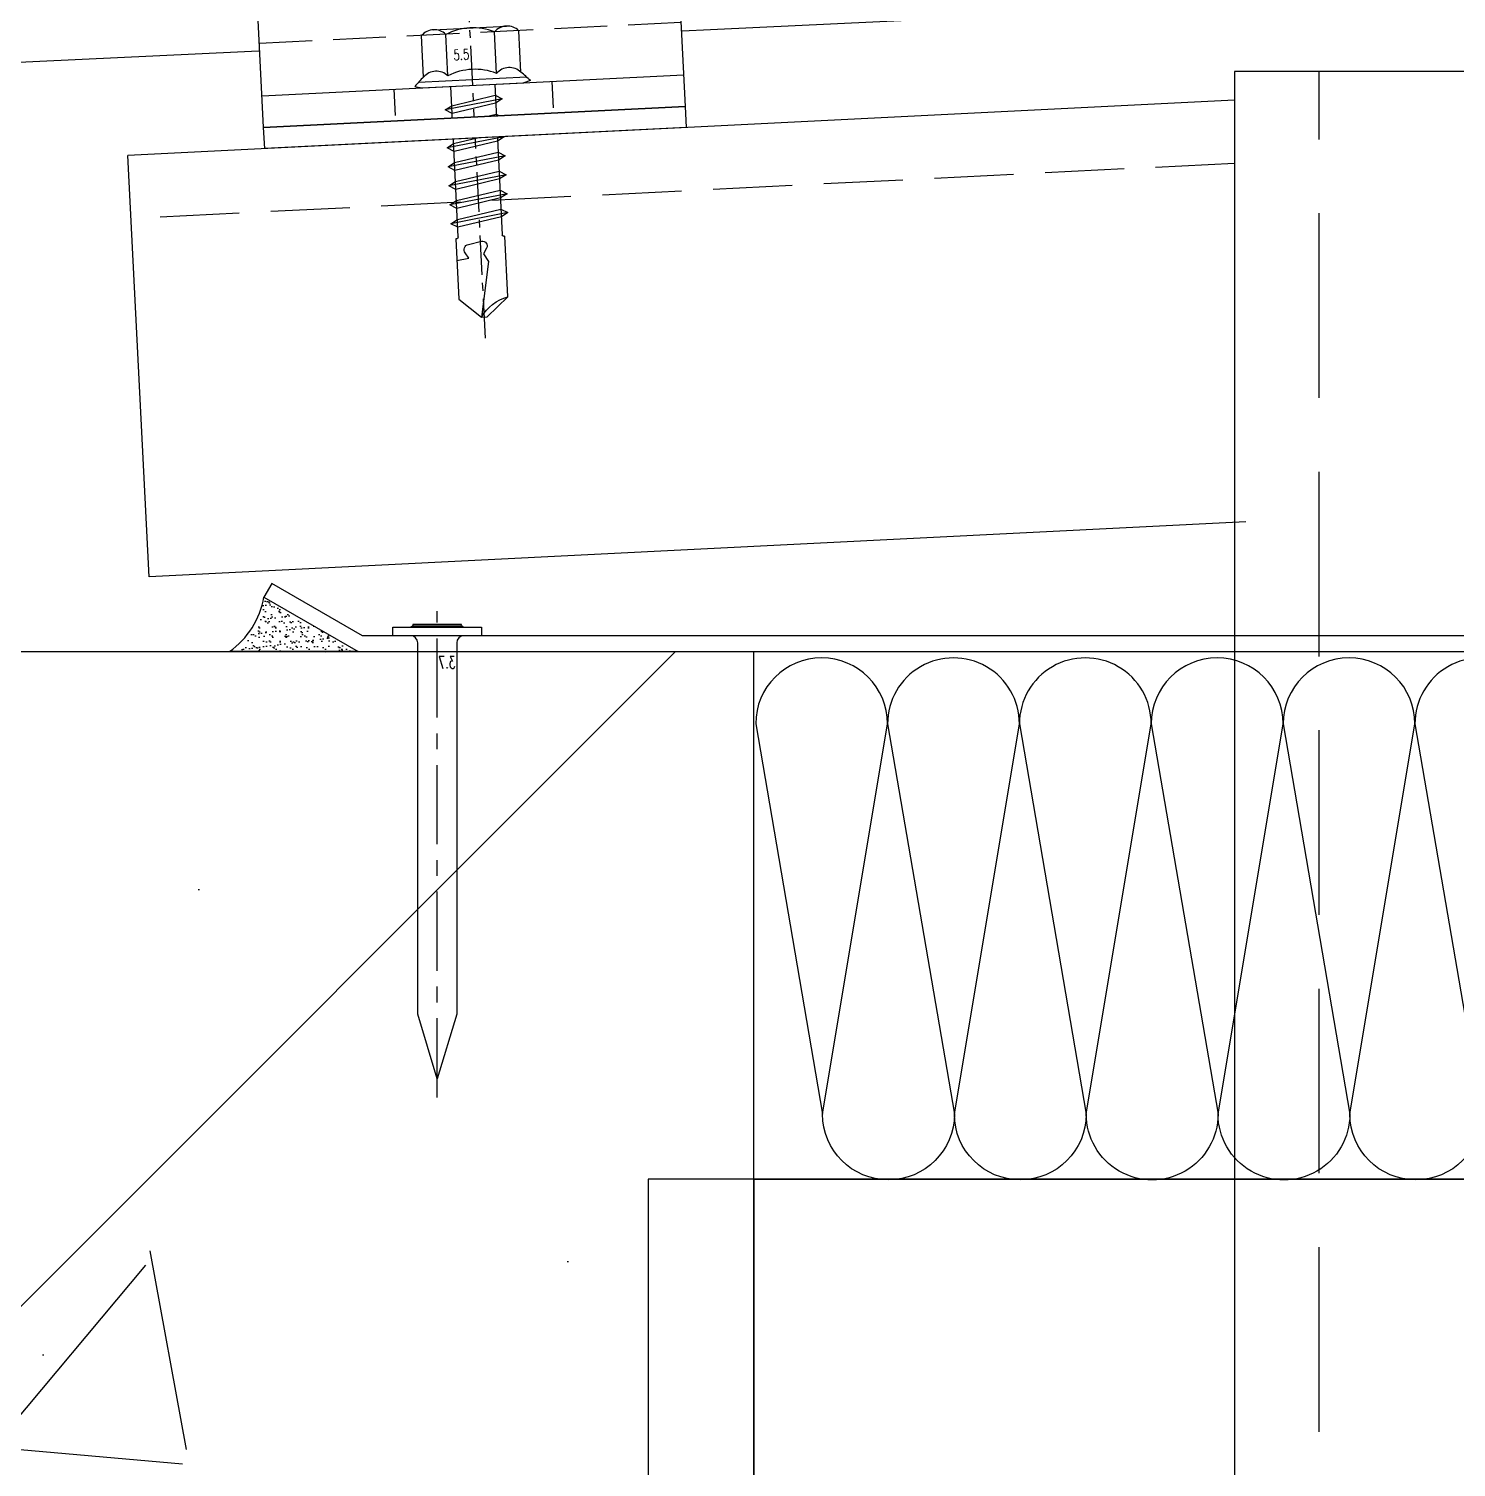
# Model space of a CAD drawing. Extents: x -160106 to 966792, y -663931 to 1550022.
# Drawn here: x -75622.2 to -75486.9, y -83391.5 to -83255.2 of the extents above; entities that cross this region are included whole.
import ezdxf
from ezdxf.enums import TextEntityAlignment as Align
from ezdxf.xclip import XClip

# ---------------------------------------------------------------- set-up
doc = ezdxf.new("R2010")
doc.units = 0
for name, pattern in [('CENTER', [2, 1.25, -0.25, 0.25, -0.25]), ('ZN-CENTER', [2, 1.25, -0.25, 0.25, -0.25]), ('ZN-DASH', [0.35, 0.25, -0.1])]:
    doc.linetypes.add(name, pattern=pattern)
for name, color, linetype in [('!ZN1-填充-8', 8, 'Continuous'), ('!ZN3-不锈钢板幕墙-7', 7, 'Continuous'), ('!ZN3-铝板幕墙-3', 3, 'Continuous'), ('!ZN4-辅助材料-1', 1, 'Continuous'), ('!ZN4-配件-11', 11, 'Continuous'), ('!ZN5-钢材投影-40', 40, 'Continuous'), ('!ZN5-铝材投影-112', 112, 'Continuous'), ('!ZN6-虚线-8', 8, 'ZN-DASH'), ('20剖面图$0$PUB_HATCH', 8, 'Continuous'), ('2钢材断面', 2, 'Continuous'), ('40钢材投影', 40, 'Continuous'), ('Fill', 8, 'Continuous'), ('S-SHAPE', 51, 'Continuous')]:
    doc.layers.add(name, color=color, linetype=linetype)
doc.styles.add('DHTEXT-1', font='ROMANS.shx', dxfattribs={"width": 0.7, "bigfont": 'CHINESE.shx'})

# ---------------------------------------------------------------- blocks, each defined once
blk = doc.blocks.new('*U1991')
at = {"ltscale": 10}
for p, q in [((-0.1698801084603474, 5.480866579516958), (1.167940990853822e-05, 4.83959058622783)), ((-1.015572715537019, 4.618802355381165), (-4.949999999997999, 4.618802355381165)), ((-0.5504878062047283, -5.115541284646254), (-0.5504878062065472, 5.115530008962667)), ((0, -4.839613541317005), (0, 4.8396139450431)), ((-5.449999999999818, -3.464101413275086), (-5.449999999999818, 3.464101817001181)), ((1.419619596213958, 2.729999885991237), (2.200602679755074, -2.730000114008757)), ((3.219619596213958, 2.729999881768008), (4.000602679755074, -2.730000118231986)), ((5.019619596213958, 2.729999877544779), (5.800602679755074, -2.730000122455214)), ((6.819619596213958, 2.729999873321551), (7.600602679755074, -2.730000126678443)), ((8.619619596213958, 2.729999869098322), (9.400602679755075, -2.730000130901672)), ((10.41961959621396, 2.729999864875094), (11.20060267975507, -2.7300001351249)), ((12.21961959621396, 2.729999860651865), (13.00060267975507, -2.730000139348129)), ((-1.015583010001137, 2.309401278621424), (-4.949999999997999, 2.309401278624835)), ((0, 2.084999581674395), (14.28830168384373, 2.085001969002848)), ((-1.015583010002956, -2.30940087489533), (-4.94999999999618, -2.30940087489874)), ((14.28834179297628, -2.085001744372565), (0, -2.084999717997933)), ((-1.015583010001137, -4.618801951655071), (-4.949999999999818, -4.618801951654161)), ((-0.1698801084603474, -5.480877855198726), (1.167940990853822e-05, -4.839601861909371))]:
    blk.add_line(p, q, dxfattribs=at)
at = {"color": 0, "linetype": 'ZN-CENTER', "ltscale": 3}
blk.add_line((23.99999999999994, 2.188255855140087e-07), (-7.276562432845615, -1.533137051807418e-07), dxfattribs=at)
at = {"ltscale": 10}
for points in [[(1.828211756127738, -2.085000114008789), (1.047228672586622, 2.084999885991241), (1.419619596213901, 2.729999885991095), (1.792010519841123, 2.084999885991241), (2.57299360338241, -2.085000114008761), (2.200602679755074, -2.730000114008771)], [(3.628211756127738, -2.085000118232018), (2.847228672586622, 2.084999881768012), (3.219619596213901, 2.729999881767866), (3.592010519841123, 2.084999881768012), (4.37299360338241, -2.085000118231989), (4.000602679755074, -2.730000118232)], [(5.428211756127738, -2.085000122455247), (4.647228672586622, 2.084999877544783), (5.019619596213901, 2.729999877544637), (5.392010519841123, 2.084999877544783), (6.17299360338241, -2.085000122455218), (5.800602679755074, -2.730000122455229)], [(7.228211756127738, -2.085000126678475), (6.447228672586622, 2.084999873321555), (6.819619596213901, 2.729999873321409), (7.192010519841123, 2.084999873321555), (7.97299360338241, -2.085000126678447), (7.600602679755074, -2.730000126678457)], [(9.028211756127739, -2.085000130901704), (8.247228672586623, 2.084999869098326), (8.619619596213902, 2.72999986909818), (8.992010519841124, 2.084999869098326), (9.77299360338241, -2.085000130901676), (9.400602679755075, -2.730000130901686)], [(10.82821175612774, -2.085000135124933), (10.04722867258662, 2.084999864875098), (10.4196195962139, 2.729999864874951), (10.79201051984112, 2.084999864875098), (11.57299360338241, -2.085000135124904), (11.20060267975507, -2.730000135124914)], [(12.62821175612774, -2.085000139348161), (11.84722867258662, 2.084999860651869), (12.2196195962139, 2.729999860651723), (12.59201051984112, 2.084999860651869), (13.37299360338241, -2.085000139348133), (13.00060267975507, -2.730000139348143)]]:
    blk.add_lwpolyline(points, close=True, dxfattribs=at)
for points in [[(14.28755614132959, -2.084999790480305, -0.414213562373095), (14.44551068678416, -2.242954335934877), (14.44551068678416, -2.321931608662732), (20.17706341883141, -2.321931608662732), (21.99999672497771, -0.2620664843346907), (21.99999672497771, 0.2620669033741529), (20.1770634188305, 2.321932027703048), (14.44551068678416, 2.321932027703616), (14.44551068678416, 2.242954754974284, -0.414213562373095), (14.28755614132959, 2.085000209519654)], [(16.51287844574838, -2.321931608662732), (16.35611659158181, -1.195959136936376), (15.82661205339483, -1.523970797760166, -0.5304615897786895), (15.03442566961419, -1.169417307181045), (14.81075563571315, 0.0990784896746442, -0.6513157956771675), (15.47433833661651, 0.5440859063701903), (16.0012324895205, 0.2109028390927443), (16.76803563861736, 0.6608451827776259), (21.99999672497771, -0.2620664843346907, -0.2012259957209903), (20.1770634188305, 2.321932027703048)]]:
    blk.add_lwpolyline(points, format="xyb", dxfattribs=at)
for centre, radius, start, end in [((7.477939400387186, -2.867559875829768), 11.3218976996017, 132.4921501626091, 138.6063620026382), ((-3.866666666665878, 3.464101817001181), 1.583333333333237, 133.1735511071865, 226.8264488928781), ((0.06775032333098352, 3.464101817001181), 1.583333333333237, 133.1735511071865, 226.8264488928781), ((0.1333333333341216, 2.018612281773358e-07), 5.583333333333248, 155.5673023206315, 204.4326976793683), ((4.067750323330984, 2.018612281773358e-07), 5.583333333333248, 155.5673023206315, 204.4326976793683), ((-3.866666666665878, -3.464101413275086), 1.583333333333237, 133.1735511071865, 226.8264488927399), ((0.06775032333098352, -3.464101413275086), 1.583333333333237, 133.1735511071865, 226.8264488927399), ((7.477939400387186, 2.867548600148227), 11.3218976996017, 221.3935592101043, 227.5078498373909)]:
    blk.add_arc(centre, radius, start, end, dxfattribs=at)
at = {"layer": 'Defpoints', "color": 0, "ltscale": 10, "style": 'DHTEXT-1', "width": 0.7}
blk.add_text('5.5', height=1, rotation=90, dxfattribs=at).set_placement((-2.461643067588102, -0.9299515093815011), align=Align.CENTER)
blk = doc.blocks.new('*U2070')
at = {"color": 0, "linetype": 'CENTER', "ltscale": 3}
for p, q in [((0, 4.884922855083778), (0, -4.884922855083708)), ((4.884922855083761, 5.329070518200751e-14), (-4.884922855083761, 5.329070518200751e-14))]:
    blk.add_line(p, q, dxfattribs=at)
at = {"linetype": 'ByBlock', "ltscale": 10}
for radius in [4.199999809265137, 2, 1.225000023841858]:
    blk.add_circle((0, 5.329070518200751e-14), radius, dxfattribs=at)
blk = doc.blocks.new('*U2372')
at = {"layer": '!ZN1-填充-8'}
h = blk.add_hatch(dxfattribs=at)
h.set_pattern_fill('NET3', color=256, scale=0.75, angle=180, style=0)
h.set_pattern_definition([(180, (-1731.7059275028, 294.7401969027198), (-2.916190190469635e-16, -2.38125), []), (240, (-1731.7059275028, 294.7401969027198), (2.062222992761694, -1.190625), []), (299.9999999999999, (-1731.7059275028, 294.7401969027198), (2.062222992761694, 1.190624999999999), [])])
h.paths.add_polyline_path([(20, 0), (-20, 0), (-20, -2), (20, -2)])
at = {"ltscale": 0.125}
blk.add_wipeout([(-20, -30.000000000020236), (20, -30.000000000020236), (19.999999999999996, -5), (-20.000000000000004, -4.999999999971351)], dxfattribs=at).dxf.layer = '!ZN6-虚线-8'
at = {"layer": '!ZN5-铝材投影-112', "ltscale": 0.25}
blk.add_line((-20, -5), (20, -5), dxfattribs=at)
at = {"layer": '!ZN5-铝材投影-112'}
blk.add_lwpolyline([(20, -2), (-20, -2), (-20, -30.00000000002228), (20, -30.00000000002228)], close=True, dxfattribs=at)
at = {"layer": '!ZN6-虚线-8', "linetype": 'ZN-DASH', "ltscale": 10}
for p, q in [((-7.5, -5), (-7.500000000007276, -2.000000000001364)), ((7.5, -5.000000000029274), (7.500000000017053, -2.000000000030639))]:
    blk.add_line(p, q, dxfattribs=at)
at = {"layer": '!ZN6-虚线-8', "color": 8, "linetype": 'ZN-DASH', "ltscale": 20}
blk.add_line((-20, -10.00004941924908), (20, -10.00004941924908), dxfattribs=at)
at = {"layer": '!ZN4-配件-11', "color": 1, "xscale": -1, "rotation": 270}
for name, p in [('*U1991', (0, -4.999999999985675)), ('*U2070', (-10, -20.00000000002228)), ('*U2070', (9.999999999976126, -20.00000000001597))]:
    blk.add_blockref(name, p, dxfattribs=at)
at = {"ltscale": 0.25}
blk.add_wipeout([(20, 7.105427357601002e-15), (20, -2.000000000001357), (-20, -2.000000000001357), (-20, 7.105427357601002e-15)], dxfattribs=at).dxf.layer = '!ZN4-辅助材料-1'
at = {"layer": '!ZN4-辅助材料-1'}
blk.add_lwpolyline([(20, 0), (-20, 0), (-20, -2), (20, -2)], close=True, dxfattribs=at)
blk = doc.blocks.new('*U2373')
at = {"linetype": 'ByBlock', "ltscale": 10}
for p, q in [((-0.7999999999997556, 4.200000000000042), (-0.7999999999997556, -4.20000000000147)), ((-1.335820343228988e-12, 4.200000000000042), (-0.7999999999997556, 4.200000000000042)), ((1.335820343228988e-12, -4.199999999999935), (-1.335820343228988e-12, 4.200000000000042)), ((-1.099999999999767, 2.281819537641123), (-1.099999999999767, -2.281819537642608)), ((-0.9499999999997897, 2.326965969312877), (-0.9499999999997897, -2.326965969314362)), ((-0.7999999999997556, -4.20000000000147), (1.335820343228988e-12, -4.199999999999935))]:
    blk.add_line(p, q, dxfattribs=at)
at = {"color": 0, "linetype": 'ZN-CENTER', "ltscale": 6}
blk.add_line((43.75691669705304, 4.925789506012574e-14), (-2.334210881697629, 5.329070518200751e-14), dxfattribs=at)
at = {"linetype": 'ByBlock', "ltscale": 10}
blk.add_lwpolyline([(0, -2.522000000000165, -0.414213562373095), (0.6719999999999402, -1.849999999999969), (35.87027027027045, -1.849999999999973), (42, 4.925789506012574e-14), (35.87027027027045, 1.850000000000072), (0.6719999999999402, 1.850000000000076, -0.414213562373095), (0, 2.521999999999476)], format="xyb", dxfattribs=at)
for centre, start, end in [((-1.117211323007012, 2.610766877386478), 272.9951230191359, 344.3665125859252), ((-1.117211323007012, -2.610766877387963), 15.63348741407401, 87.00487698086415)]:
    blk.add_arc(centre, 0.329397301089755, start, end, dxfattribs=at)
at = {"layer": 'Defpoints', "color": 0, "ltscale": 10, "style": 'DHTEXT-1', "width": 0.7}
blk.add_text('3.7', height=1.125, rotation=90, dxfattribs=at).set_placement((3.092591720855712, -0.9336714974895588), align=Align.CENTER)
blk = doc.blocks.new('A$Cec10f56f')
at = {"layer": '2钢材断面'}
for p, q in [((0, 100), (10, 100)), ((0, 100), (0, -100)), ((10, 100), (10.00000109216853, 45))]:
    blk.add_line(p, q, dxfattribs=at)
blk = doc.blocks.new('20250828132035')
at = {"layer": '!ZN1-填充-8'}
h = blk.add_hatch(dxfattribs=at)
h.set_pattern_fill('AR-SAND', color=256, scale=0.5, style=0)
h.set_pattern_definition([(37.50000000000001, (116866.8677884562, 33037.51196826017), (-0.03149667905480408, 0.9634118845065793), [0, -0.76, 0, -0.85, 0, -0.8125]), (7.499999999999999, (116866.8677884562, 33037.51196826017), (0.8848883526338636, 1.41107303261487), [0, -0.41, 0, -0.685, 0, -0.2625]), (327.5, (116866.2527884562, 33037.51196826017), (1.557070930875748, 0.002829526768482249), [0, -0.25, 0, -0.9, 0, -1.175]), (317.5, (116866.2527884562, 33037.51196826017), (1.503063302286147, 0.4388377824671246), [0, -0.125, 0, -0.59, 0, -0.675])])
edge = h.paths.add_edge_path()
edge.add_line((251.2529808962136, 14449.99999993734), (262.5000830893696, 14449.99999993735))
edge.add_line((262.5000830893696, 14449.99999993737), (253.5613680824317, 14455.16076945284))
edge.add_ellipse((243.33094840376, 14456.64013662399), major_axis=(-7.309241206491246, -7.309241206491246), ratio=0.9999999999978988, start_angle=95.03073259713369, end_angle=126.77179443822749, ccw=False)
at = {"layer": '20剖面图$0$PUB_HATCH'}
h = blk.add_hatch(dxfattribs=at)
h.set_pattern_fill('钢筋混凝土', color=256, scale=30, style=0)
h.set_pattern_definition([(45, (1654310.399681513, -568207.4520265874), (-53.03300858899107, 53.03300858899107), []), (49.99999999999999, (1654310.399681513, -568207.4520265874), (215.178054780226, -18.82564049477853), [22.5, -247.5]), (355, (1654310.399681513, -568207.4520265874), (-41.6254000839, 225.6576401100035), [18, -198]), (100.4514, (1654328.331185513, -568209.0208285875), (173.5528145142065, 206.8318626182861), [19.122057, -210.3426336]), (46.18420000000001, (1654310.399681513, -568147.4520265874), (320.1723145876933, -49.65570429870542), [33.75, -371.25]), (96.6356, (1654337.080705013, -568151.5900186873), (280.398811664611, 292.2353612701325), [28.6830864, -315.5139]), (351.1842, (1654310.399681513, -568147.4520265874), (280.3985835400882, 292.2355802775974), [27, -297]), (21, (1654340.399681513, -568162.4520265874), (179.0721156355385, -120.7856671996016), [22.5, -247.5]), (326.0000000000001, (1654340.399681513, -568162.4520265874), (72.99459957647451, 217.5450135140559), [18, -198]), (71.4514, (1654355.322351413, -568172.5175083873), (252.066788574447, 96.75914901298572), [19.122057, -210.3426336]), (37.50000000000001, (1654310.399681513, -568207.4520265874), (3.647956595187201, 99.86815614939344), [0, -195.6, 0, -201, 0, -198.75]), (7.499999999999999, (1654310.399681513, -568207.4520265874), (78.92086123264458, 118.3235135647081), [0, -114.6, 0, -191.1, 0, -75.75]), (327.5, (1654243.499681513, -568207.4520265874), (160.1467308517227, -6.766461520313927), [0, -75, 0, -234, 0, -310.5]), (317.5, (1654213.499681513, -568207.4520265874), (174.9558508027159, 30.03149469969532), [0, -97.5, 0, -155.4, 0, -220.5])])
h.paths.add_polyline_path([(100.0000152135035, 12549.99999652867), (300.0000150983687, 12549.99999652978), (300.0000150983687, 14449.99999993737), (100.0000150251435, 14449.99999993626)])
at = {"layer": '!ZN1-填充-8'}
blk.add_lwpolyline([(300.0000000966247, 14449.99999993737), (517.9999832845497, 14449.99999993737), (517.9999832845497, 14399.99999993731), (300.0000000966247, 14399.99999993731)], close=True, dxfattribs=at)
at = {"layer": '!ZN3-不锈钢板幕墙-7', "ltscale": 4}
blk.add_lwpolyline([(298.5000000966247, 14451.49999993737), (298.5000000966247, 14451.49999993737), (262.9020068780228, 14451.49999993737), (254.3113680824317, 14456.45980755851), (253.5613680824317, 14455.16076945284), (262.5000830893696, 14449.99999993737), (300.0000000966247, 14449.99999993737), (300.0000000966247, 14449.99999993737), (464.59998328457, 14449.99999993802), (464.5999832845555, 14464.79350307428), (459.4392137690884, 14473.73221808122), (458.140175663415, 14472.98221808122), (463.0999832845555, 14464.39157928563), (463.09998328457, 14451.49999993802)], close=True, dxfattribs=at)
at = {"layer": '!ZN3-铝板幕墙-3'}
blk.add_line((575.0000000966247, 14522.1374697671), (25.00001510819129, 14496.15321854371), dxfattribs=at)
at = {"layer": '!ZN4-辅助材料-1', "ltscale": 4}
blk.add_line((300.0000000966247, 14399.99999993731), (517.9999832845497, 14399.9999999373), dxfattribs=at)
blk.add_lwpolyline([(253.5613680824317, 14455.16076945284), (262.5000830893696, 14449.99999993737), (262.5000830893696, 14449.99999993737), (250.2935862255981, 14449.99999993735, 0.1983726770642686), (253.5613680824317, 14455.16076945284)], format="xyb", dxfattribs=at)
at = {"layer": '!ZN5-钢材投影-40', "ltscale": 0.3}
for p, q in [((345.5982851227745, 14505.00000000966), (345.5982851227745, 14131.04394473124)), ((545.6000000966451, 14505.00000000966), (345.5982851227745, 14505.00000000966))]:
    blk.add_line(p, q, dxfattribs=at)
at = {"layer": '!ZN5-钢材投影-40'}
for p, q in [((345.5982851227745, 14502.28223042356), (240.6784438311734, 14497.03623835903)), ((242.6759485088987, 14457.08614480391), (240.6784438311734, 14497.03623835901)), ((346.6750112941809, 14462.28609794316), (242.6759485088987, 14457.08614480391))]:
    blk.add_line(p, q, dxfattribs=at)
at = {"layer": '!ZN6-虚线-8', "color": 8, "linetype": 'ZN-DASH', "ltscale": 70}
blk.add_line((353.5982851227745, 14131.04394473124), (353.59828512276, 14505.00000000966), dxfattribs=at)
at = {"layer": '!ZN6-虚线-8', "ltscale": 30}
blk.add_line((345.5982851227891, 14496.27473510525), (240.9780695328227, 14491.04372432573), dxfattribs=at)
at = {"layer": 'Fill'}
blk.add_lwpolyline([(375.1924389795895, 14443.15473410588, 1), (362.6924389795895, 14443.15473410601), (369.0274769552634, 14406.16496196223, -1), (356.5274769552634, 14406.16496196235), (362.6924389795895, 14443.15473410601, 1), (350.1924389795895, 14443.15473410612), (356.5274769552634, 14406.16496196235, -1), (344.0274769552634, 14406.16496196248), (350.1924389795895, 14443.15473410612, 1), (337.6924389795895, 14443.15473410624), (344.0274769552634, 14406.16496196248, -1), (331.5274769552634, 14406.16496196261), (337.6924389795895, 14443.15473410624, 1), (325.1924389795895, 14443.15473410637), (331.5274769552634, 14406.16496196261, -1), (319.0274769552634, 14406.16496196273), (325.1924389795895, 14443.15473410637, 1), (312.6924389795895, 14443.1547341065), (319.0274769552634, 14406.16496196273, -1), (306.5274769552634, 14406.16496196284), (312.6924389795895, 14443.1547341065, 1), (300.1924389795895, 14443.15473410662), (306.5274769552634, 14406.16496196284)], format="xyb", dxfattribs=at)
at = {"layer": 'S-SHAPE'}
for p in [(100.0000150983687, 14449.99999993737), (300.0000150792766, 12549.99999652454)]:
    blk.add_line(p, (300.0000150983687, 14449.99999993737), dxfattribs=at)
at = {"layer": '!ZN4-配件-11', "color": 1, "xscale": -1.000000000000009, "rotation": 90}
blk.add_blockref('*U2373', (270.0000000966247, 14451.49999993737), dxfattribs=at)
at = {"layer": '40钢材投影', "color": 2, "ltscale": 500, "xscale": -1, "rotation": 359.9999999933083}
blk.add_blockref('A$Cec10f56f', (300.0000001083536, 14299.9999999362), dxfattribs=at)
at = {"xscale": -1, "rotation": 182.8624052261059}
blk.add_blockref('*U2372', (273.6171670651238, 14498.6831745207), dxfattribs=at)

msp = doc.modelspace()

# ---------------------------------------------------------------- block references
at = {"ltscale": 50}
ref = msp.add_blockref('20250828132035', (-75853.46896935345, -97764.22476176704), dxfattribs=at)
XClip(ref).set_block_clipping_path([(-383.63329056040675, 11628.493300786242), (825.3595986764412, 14673.303161272313)])

doc.saveas('drawing.dxf')
